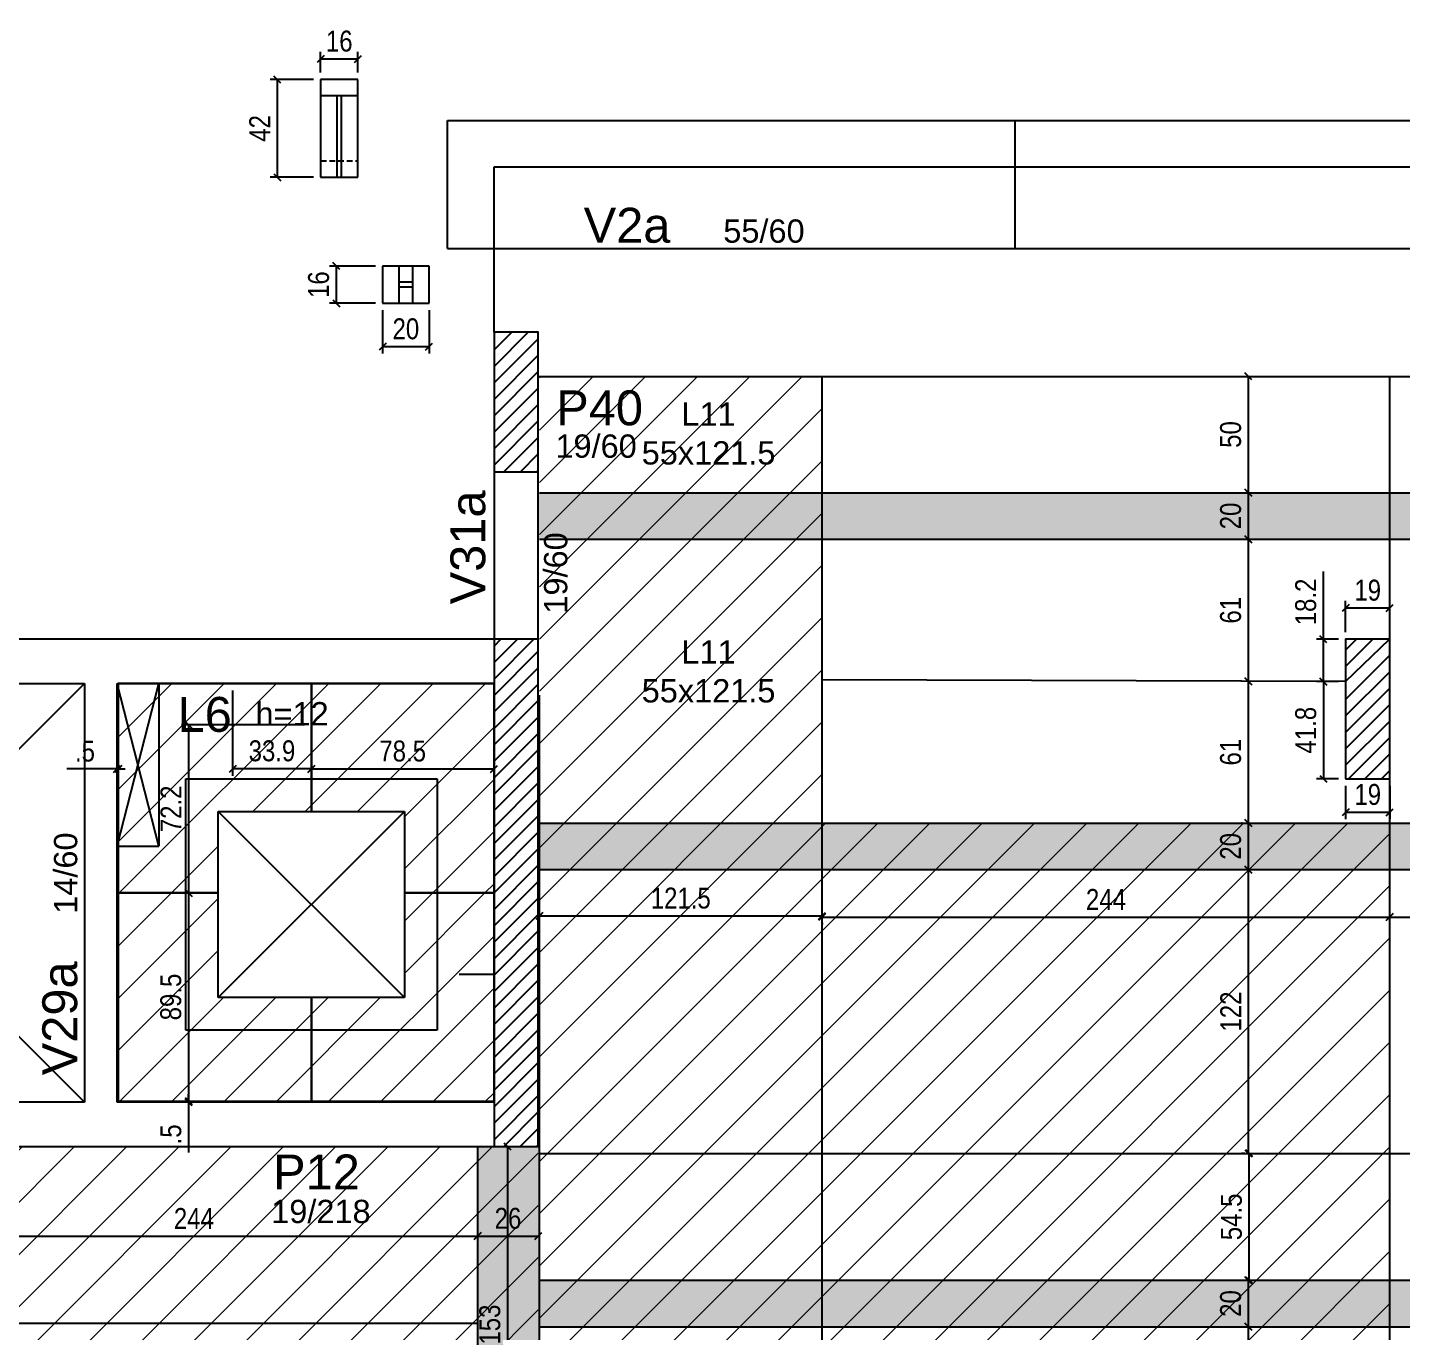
# Model space of a CAD drawing. Extents: x 2487 to 8815, y 325 to 3946.
# Drawn here: x 5592 to 6183, y 2449 to 3010 of the extents above; entities that cross this region are included whole.
import ezdxf

# ---------------------------------------------------------------- set-up
doc = ezdxf.new("R2010")
doc.units = 0
doc.linetypes.add('HIDDEN', pattern=[0.375, 0.25, -0.125])
for name, color, linetype in [('1', 1, 'Continuous'), ('2', 2, 'Continuous'), ('3', 3, 'Continuous'), ('4', 4, 'Continuous'), ('6', 6, 'Continuous'), ('AUX00', 7, 'Continuous'), ('COTA', 241, 'Continuous'), ('Painéis', 200, 'Continuous'), ('Pilares', 5, 'Continuous'), ('SARR_2.2x7', 40, 'Continuous')]:
    doc.layers.add(name, color=color, linetype=linetype)
doc.layers.add('Hachura', color=251, linetype='Continuous', lineweight=9)
doc.layers.add('REAPROVEITAMENTO', color=251, linetype='Continuous', lineweight=9)
doc.styles.add('COTA TECNICA-50', font='techl___.ttf', dxfattribs={"height": 9})
doc.styles.get("Standard").update_dxf_attribs({"font": 'arial.ttf'})
doc.dimstyles.new('COTA PAINEL-50', dxfattribs={"dimtxt": 9, "dimasz": 3, "dimexe": 3, "dimexo": 3, "dimgap": 3, "dimtad": 1, "dimdec": 1, "dimzin": 12, "dimdsep": 46, "dimtxsty": 'COTA TECNICA-50', "dimblk1": 'OBLIQUE', "dimblk2": 'OBLIQUE', "dimsah": 1, "dimcen": 0.9, "dimclrd": 4, "dimclre": 4, "dimclrt": 240, "dimadec": 1, "dimazin": 3, "dimtfac": 1, "dimtdec": 1, "dimtmove": 0, "dimatfit": 3, "dimfxl": 1, "dimtolj": 1, "dimtzin": 12, "dimarcsym": 0})
pattern_1 = [(45, (72.207, -25.243), (-11.22532, 11.22532), [])]

# ---------------------------------------------------------------- blocks, each defined once
blk = doc.blocks.new('_Oblique')
at = {"color": 0, "linetype": 'ByBlock', "lineweight": -2}
blk.add_line((-0.5, -0.5), (0.5, 0.5), dxfattribs=at)
blk = doc.blocks.new('*D354')
at = {"layer": 'COTA', "color": 4, "lineweight": -2, "transparency": 16777216}
for p, q in [((5680.26, 2724.98), (5680.26, 2688.27)), ((5714.12, 2691.27), (5680.26, 2691.27))]:
    blk.add_line(p, q, dxfattribs=at)
at = {"layer": 'Defpoints', "color": 0, "transparency": 16777216}
for p in [(5680.26, 2727.98), (5680.26, 2691.27), (5714.12, 2691.27)]:
    blk.add_point(p, dxfattribs=at)
at = {"layer": 'COTA', "color": 4, "lineweight": -2, "transparency": 16777216, "xscale": 3, "yscale": 3, "zscale": 3, "rotation": 180}
blk.add_blockref('_Oblique', (5680.26, 2691.27), dxfattribs=at)
at = {"layer": 'COTA', "color": 4, "lineweight": -2, "transparency": 16777216, "xscale": 3, "yscale": 3, "zscale": 3}
blk.add_blockref('_Oblique', (5714.12, 2691.27), dxfattribs=at)
at = {"layer": 'COTA', "color": 240, "transparency": 16777216, "insert": (5697.19, 2698.99), "char_height": 9, "attachment_point": 5, "style": 'COTA TECNICA-50'}
blk.add_mtext('\\A1;33.9', dxfattribs=at)
blk = doc.blocks.new('*D125')
at = {"layer": 'COTA', "color": 4, "lineweight": -2, "transparency": 16777216}
for p, q in [((5630.62, 2691.27), (5609.03, 2691.27)), ((5631.12, 2691.27), (5630.62, 2691.27)), ((5631.12, 2691.27), (5634.12, 2691.27))]:
    blk.add_line(p, q, dxfattribs=at)
at = {"layer": 'Defpoints', "color": 0, "transparency": 16777216}
for p in [(5630.62, 2691.27), (5630.62, 2691.27), (5631.12, 2691.27)]:
    blk.add_point(p, dxfattribs=at)
at = {"layer": 'COTA', "color": 4, "lineweight": -2, "transparency": 16777216, "xscale": 3, "yscale": 3, "zscale": 3}
blk.add_blockref('_Oblique', (5630.62, 2691.27), dxfattribs=at)
at = {"layer": 'COTA', "color": 4, "lineweight": -2, "transparency": 16777216, "xscale": 3, "yscale": 3, "zscale": 3, "rotation": 180}
blk.add_blockref('_Oblique', (5631.12, 2691.27), dxfattribs=at)
at = {"layer": 'COTA', "color": 240, "transparency": 16777216, "insert": (5616.83, 2698.87), "char_height": 9, "attachment_point": 5, "style": 'COTA TECNICA-50'}
blk.add_mtext('\\A1;.5', dxfattribs=at)
blk = doc.blocks.new('*D355')
at = {"layer": 'COTA', "color": 4, "lineweight": -2, "transparency": 16777216}
for p, q in [((5711.12, 2710.19), (5658.36, 2710.19)), ((5661.36, 2710.19), (5661.36, 2637.98))]:
    blk.add_line(p, q, dxfattribs=at)
at = {"layer": 'Defpoints', "color": 0, "transparency": 16777216}
for p in [(5714.12, 2710.19), (5661.36, 2637.98), (5661.36, 2637.98)]:
    blk.add_point(p, dxfattribs=at)
at = {"layer": 'COTA', "color": 4, "lineweight": -2, "transparency": 16777216, "xscale": 3, "yscale": 3, "zscale": 3}
for p, rotation in [((5661.36, 2710.19), 90), ((5661.36, 2637.98), 270)]:
    blk.add_blockref('_Oblique', p, dxfattribs=dict(at, rotation=rotation))
at = {"layer": 'COTA', "color": 240, "transparency": 16777216, "insert": (5653.8, 2674.09), "char_height": 9, "attachment_point": 5, "rotation": 90, "style": 'COTA TECNICA-50'}
blk.add_mtext('\\A1;72.2', dxfattribs=at)
blk = doc.blocks.new('*D356')
at = {"layer": 'COTA', "color": 4, "lineweight": -2, "transparency": 16777216}
for p, q in [((5661.36, 2637.98), (5661.36, 2548.48)), ((5660.98, 2548.48), (5664.36, 2548.48))]:
    blk.add_line(p, q, dxfattribs=at)
at = {"layer": 'Defpoints', "color": 0, "transparency": 16777216}
for p in [(5661.36, 2637.98), (5657.98, 2548.48), (5661.36, 2548.48)]:
    blk.add_point(p, dxfattribs=at)
at = {"layer": 'COTA', "color": 4, "lineweight": -2, "transparency": 16777216, "xscale": 3, "yscale": 3, "zscale": 3}
for p, rotation in [((5661.36, 2637.98), 90), ((5661.36, 2548.48), 270)]:
    blk.add_blockref('_Oblique', p, dxfattribs=dict(at, rotation=rotation))
at = {"layer": 'COTA', "color": 240, "transparency": 16777216, "insert": (5653.74, 2593.23), "char_height": 9, "attachment_point": 5, "rotation": 90, "style": 'COTA TECNICA-50'}
blk.add_mtext('\\A1;89.5', dxfattribs=at)
blk = doc.blocks.new('*D126')
at = {"layer": 'COTA', "color": 4, "lineweight": -2, "transparency": 16777216}
for p, q in [((5661.36, 2548.48), (5661.36, 2551.48)), ((5661.36, 2548.48), (5661.36, 2547.98)), ((5661.36, 2547.98), (5661.36, 2526.39))]:
    blk.add_line(p, q, dxfattribs=at)
at = {"layer": 'Defpoints', "color": 0, "transparency": 16777216}
for p in [(5661.36, 2548.48), (5661.36, 2547.98), (5661.36, 2547.98)]:
    blk.add_point(p, dxfattribs=at)
at = {"layer": 'COTA', "color": 4, "lineweight": -2, "transparency": 16777216, "xscale": 3, "yscale": 3, "zscale": 3}
for p, rotation in [((5661.36, 2548.48), 270), ((5661.36, 2547.98), 90)]:
    blk.add_blockref('_Oblique', p, dxfattribs=dict(at, rotation=rotation))
at = {"layer": 'COTA', "color": 240, "transparency": 16777216, "insert": (5653.76, 2534.19), "char_height": 9, "attachment_point": 5, "rotation": 90, "style": 'COTA TECNICA-50'}
blk.add_mtext('\\A1;.5', dxfattribs=at)
blk = doc.blocks.new('*D133')
at = {"layer": 'COTA', "color": 4, "lineweight": -2, "transparency": 16777216}
for p, q in [((5541.62, 2493.45), (5541.62, 2493.45)), ((5785.62, 2493.45), (5785.62, 2493.45)), ((5541.62, 2490.45), (5785.62, 2490.45))]:
    blk.add_line(p, q, dxfattribs=at)
at = {"layer": 'Defpoints', "color": 0, "transparency": 16777216}
for p in [(5541.62, 2490.45), (5785.62, 2490.45), (5785.62, 2490.45)]:
    blk.add_point(p, dxfattribs=at)
at = {"layer": 'COTA', "color": 4, "lineweight": -2, "transparency": 16777216, "xscale": 3, "yscale": 3, "zscale": 3, "rotation": 180}
blk.add_blockref('_Oblique', (5541.62, 2490.45), dxfattribs=at)
at = {"layer": 'COTA', "color": 4, "lineweight": -2, "transparency": 16777216, "xscale": 3, "yscale": 3, "zscale": 3}
blk.add_blockref('_Oblique', (5785.62, 2490.45), dxfattribs=at)
at = {"layer": 'COTA', "color": 240, "transparency": 16777216, "insert": (5663.62, 2498.02), "char_height": 9, "attachment_point": 5, "style": 'COTA TECNICA-50'}
blk.add_mtext('\\A1;244', dxfattribs=at)
blk = doc.blocks.new('*D135')
at = {"layer": 'COTA', "color": 4, "lineweight": -2, "transparency": 16777216}
for p, q in [((5785.62, 2493.45), (5785.62, 2493.45)), ((5811.63, 2493.45), (5811.63, 2493.45)), ((5785.62, 2490.45), (5811.63, 2490.45))]:
    blk.add_line(p, q, dxfattribs=at)
at = {"layer": 'Defpoints', "color": 0, "transparency": 16777216}
for p in [(5785.62, 2490.45), (5811.63, 2490.45), (5811.63, 2490.45)]:
    blk.add_point(p, dxfattribs=at)
at = {"layer": 'COTA', "color": 4, "lineweight": -2, "transparency": 16777216, "xscale": 3, "yscale": 3, "zscale": 3, "rotation": 180}
blk.add_blockref('_Oblique', (5785.62, 2490.45), dxfattribs=at)
at = {"layer": 'COTA', "color": 4, "lineweight": -2, "transparency": 16777216, "xscale": 3, "yscale": 3, "zscale": 3}
blk.add_blockref('_Oblique', (5811.63, 2490.45), dxfattribs=at)
at = {"layer": 'COTA', "color": 240, "transparency": 16777216, "insert": (5798.63, 2498.05), "char_height": 9, "attachment_point": 5, "style": 'COTA TECNICA-50'}
blk.add_mtext('\\A1;26', dxfattribs=at)
blk = doc.blocks.new('*D136')
at = {"layer": 'COTA', "color": 4, "lineweight": -2, "transparency": 16777216}
for p, q in [((5798.55, 2375.94), (5798.55, 2528.94)), ((5795.84, 2375.94), (5795.55, 2375.94))]:
    blk.add_line(p, q, dxfattribs=at)
at = {"layer": 'Defpoints', "color": 0, "transparency": 16777216}
for p in [(5798.55, 2528.94), (5798.55, 2528.94), (5798.84, 2375.94)]:
    blk.add_point(p, dxfattribs=at)
at = {"layer": 'COTA', "color": 4, "lineweight": -2, "transparency": 16777216, "xscale": 3, "yscale": 3, "zscale": 3}
for p, rotation in [((5798.55, 2528.94), 90), ((5798.55, 2375.94), 270)]:
    blk.add_blockref('_Oblique', p, dxfattribs=dict(at, rotation=rotation))
at = {"layer": 'COTA', "color": 240, "transparency": 16777216, "insert": (5790.85, 2452.44), "char_height": 9, "attachment_point": 5, "rotation": 90, "style": 'COTA TECNICA-50'}
blk.add_mtext('\\A1;153', dxfattribs=at)
blk = doc.blocks.new('*D139')
at = {"layer": 'COTA', "color": 4, "lineweight": -2, "transparency": 16777216}
blk.add_line((5714.12, 2691.27), (5792.62, 2691.27), dxfattribs=at)
at = {"layer": 'Defpoints', "color": 0, "transparency": 16777216}
for p in [(5714.12, 2691.27), (5792.62, 2691.27), (5792.62, 2691.27)]:
    blk.add_point(p, dxfattribs=at)
at = {"layer": 'COTA', "color": 4, "lineweight": -2, "transparency": 16777216, "xscale": 3, "yscale": 3, "zscale": 3, "rotation": 180}
blk.add_blockref('_Oblique', (5714.12, 2691.27), dxfattribs=at)
at = {"layer": 'COTA', "color": 4, "lineweight": -2, "transparency": 16777216, "xscale": 3, "yscale": 3, "zscale": 3}
blk.add_blockref('_Oblique', (5792.62, 2691.27), dxfattribs=at)
at = {"layer": 'COTA', "color": 240, "transparency": 16777216, "insert": (5753.37, 2698.89), "char_height": 9, "attachment_point": 5, "style": 'COTA TECNICA-50'}
blk.add_mtext('\\A1;78.5', dxfattribs=at)
blk = doc.blocks.new('*D110')
at = {"layer": 'COTA', "color": 4, "lineweight": -2, "transparency": 16777216}
blk.add_line((6116.82, 2329.49), (6116.82, 2451.49), dxfattribs=at)
at = {"layer": 'Defpoints', "color": 0, "transparency": 16777216}
for p in [(6116.82, 2451.49), (6116.82, 2451.49), (6116.82, 2329.49)]:
    blk.add_point(p, dxfattribs=at)
at = {"layer": 'COTA', "color": 4, "lineweight": -2, "transparency": 16777216, "xscale": 3, "yscale": 3, "zscale": 3}
for p, rotation in [((6116.82, 2451.49), 90), ((6116.82, 2329.49), 270)]:
    blk.add_blockref('_Oblique', p, dxfattribs=dict(at, rotation=rotation))
at = {"layer": 'COTA', "color": 240, "transparency": 16777216, "insert": (6109.27, 2390.49), "char_height": 9, "attachment_point": 5, "rotation": 90, "style": 'COTA TECNICA-50'}
blk.add_mtext('\\A1;122', dxfattribs=at)
blk = doc.blocks.new('*D111')
at = {"layer": 'COTA', "color": 4, "lineweight": -2, "transparency": 16777216}
for p, q in [((6116.82, 2451.49), (6116.82, 2471.49)), ((6119.69, 2471.49), (6119.82, 2471.49))]:
    blk.add_line(p, q, dxfattribs=at)
at = {"layer": 'Defpoints', "color": 0, "transparency": 16777216}
for p in [(6116.69, 2471.49), (6116.82, 2471.49), (6116.82, 2451.49)]:
    blk.add_point(p, dxfattribs=at)
at = {"layer": 'COTA', "color": 4, "lineweight": -2, "transparency": 16777216, "xscale": 3, "yscale": 3, "zscale": 3}
for p, rotation in [((6116.82, 2471.49), 90), ((6116.82, 2451.49), 270)]:
    blk.add_blockref('_Oblique', p, dxfattribs=dict(at, rotation=rotation))
at = {"layer": 'COTA', "color": 240, "transparency": 16777216, "insert": (6109.23, 2461.49), "char_height": 9, "attachment_point": 5, "rotation": 90, "style": 'COTA TECNICA-50'}
blk.add_mtext('\\A1;20', dxfattribs=at)
blk = doc.blocks.new('*D112')
at = {"layer": 'COTA', "color": 4, "lineweight": -2, "transparency": 16777216}
for p, q in [((6104.73, 2525.99), (6120.18, 2525.99)), ((6117.18, 2471.49), (6117.18, 2525.99)), ((6119.69, 2471.49), (6120.18, 2471.49))]:
    blk.add_line(p, q, dxfattribs=at)
at = {"layer": 'Defpoints', "color": 0, "transparency": 16777216}
for p in [(6101.73, 2525.99), (6117.18, 2525.99), (6116.69, 2471.49)]:
    blk.add_point(p, dxfattribs=at)
at = {"layer": 'COTA', "color": 4, "lineweight": -2, "transparency": 16777216, "xscale": 3, "yscale": 3, "zscale": 3}
for p, rotation in [((6117.18, 2525.99), 90), ((6117.18, 2471.49), 270)]:
    blk.add_blockref('_Oblique', p, dxfattribs=dict(at, rotation=rotation))
at = {"layer": 'COTA', "color": 240, "transparency": 16777216, "insert": (6109.58, 2498.74), "char_height": 9, "attachment_point": 5, "rotation": 90, "style": 'COTA TECNICA-50'}
blk.add_mtext('\\A1;54.5', dxfattribs=at)
blk = doc.blocks.new('*D113')
at = {"layer": 'COTA', "color": 4, "lineweight": -2, "transparency": 16777216}
for p, q in [((6116.82, 2525.99), (6116.82, 2647.99)), ((6119.57, 2647.99), (6119.82, 2647.99)), ((6115.31, 2525.99), (6113.82, 2525.99))]:
    blk.add_line(p, q, dxfattribs=at)
at = {"layer": 'Defpoints', "color": 0, "transparency": 16777216}
for p in [(6116.57, 2647.99), (6116.82, 2647.99), (6118.31, 2525.99)]:
    blk.add_point(p, dxfattribs=at)
at = {"layer": 'COTA', "color": 4, "lineweight": -2, "transparency": 16777216, "xscale": 3, "yscale": 3, "zscale": 3}
for p, rotation in [((6116.82, 2647.99), 90), ((6116.82, 2525.99), 270)]:
    blk.add_blockref('_Oblique', p, dxfattribs=dict(at, rotation=rotation))
at = {"layer": 'COTA', "color": 240, "transparency": 16777216, "insert": (6109.27, 2586.99), "char_height": 9, "attachment_point": 5, "rotation": 90, "style": 'COTA TECNICA-50'}
blk.add_mtext('\\A1;122', dxfattribs=at)
blk = doc.blocks.new('*D114')
at = {"layer": 'COTA', "color": 4, "lineweight": -2, "transparency": 16777216}
for p, q in [((6114.27, 2667.99), (6113.82, 2667.99)), ((6116.82, 2647.99), (6116.82, 2667.99)), ((6119.57, 2647.99), (6119.82, 2647.99))]:
    blk.add_line(p, q, dxfattribs=at)
at = {"layer": 'Defpoints', "color": 0, "transparency": 16777216}
for p in [(6116.82, 2667.99), (6117.27, 2667.99), (6116.57, 2647.99)]:
    blk.add_point(p, dxfattribs=at)
at = {"layer": 'COTA', "color": 4, "lineweight": -2, "transparency": 16777216, "xscale": 3, "yscale": 3, "zscale": 3}
for p, rotation in [((6116.82, 2667.99), 90), ((6116.82, 2647.99), 270)]:
    blk.add_blockref('_Oblique', p, dxfattribs=dict(at, rotation=rotation))
at = {"layer": 'COTA', "color": 240, "transparency": 16777216, "insert": (6109.23, 2657.99), "char_height": 9, "attachment_point": 5, "rotation": 90, "style": 'COTA TECNICA-50'}
blk.add_mtext('\\A1;20', dxfattribs=at)
blk = doc.blocks.new('*D117')
at = {"layer": 'COTA', "color": 4, "lineweight": -2, "transparency": 16777216}
blk.add_line((5812.12, 2628.1), (5933.62, 2628.1), dxfattribs=at)
at = {"layer": 'Defpoints', "color": 0, "transparency": 16777216}
for p in [(5812.12, 2628.1), (5933.62, 2628.1), (5933.62, 2628.1)]:
    blk.add_point(p, dxfattribs=at)
at = {"layer": 'COTA', "color": 4, "lineweight": -2, "transparency": 16777216, "xscale": 3, "yscale": 3, "zscale": 3, "rotation": 180}
blk.add_blockref('_Oblique', (5812.12, 2628.1), dxfattribs=at)
at = {"layer": 'COTA', "color": 4, "lineweight": -2, "transparency": 16777216, "xscale": 3, "yscale": 3, "zscale": 3}
blk.add_blockref('_Oblique', (5933.62, 2628.1), dxfattribs=at)
at = {"layer": 'COTA', "color": 240, "transparency": 16777216, "insert": (5872.87, 2635.7), "char_height": 9, "attachment_point": 5, "style": 'COTA TECNICA-50'}
blk.add_mtext('\\A1;121.5', dxfattribs=at)
blk = doc.blocks.new('*D118')
at = {"layer": 'COTA', "color": 4, "lineweight": -2, "transparency": 16777216}
for p, q in [((5933.62, 2627.6), (6177.62, 2627.6)), ((5933.62, 2625.1), (5933.62, 2624.6))]:
    blk.add_line(p, q, dxfattribs=at)
at = {"layer": 'Defpoints', "color": 0, "transparency": 16777216}
for p in [(5933.62, 2628.1), (6177.62, 2627.6), (6177.62, 2627.6)]:
    blk.add_point(p, dxfattribs=at)
at = {"layer": 'COTA', "color": 4, "lineweight": -2, "transparency": 16777216, "xscale": 3, "yscale": 3, "zscale": 3, "rotation": 180}
blk.add_blockref('_Oblique', (5933.62, 2627.6), dxfattribs=at)
at = {"layer": 'COTA', "color": 4, "lineweight": -2, "transparency": 16777216, "xscale": 3, "yscale": 3, "zscale": 3}
blk.add_blockref('_Oblique', (6177.62, 2627.6), dxfattribs=at)
at = {"layer": 'COTA', "color": 240, "transparency": 16777216, "insert": (6055.62, 2635.17), "char_height": 9, "attachment_point": 5, "style": 'COTA TECNICA-50'}
blk.add_mtext('\\A1;244', dxfattribs=at)
blk = doc.blocks.new('*D119')
at = {"layer": 'COTA', "color": 4, "lineweight": -2, "transparency": 16777216}
blk.add_line((6177.62, 2627.6), (6298.61, 2627.6), dxfattribs=at)
at = {"layer": 'Defpoints', "color": 0, "transparency": 16777216}
for p in [(6177.62, 2627.6), (6298.61, 2627.6), (6298.61, 2627.6)]:
    blk.add_point(p, dxfattribs=at)
at = {"layer": 'COTA', "color": 4, "lineweight": -2, "transparency": 16777216, "xscale": 3, "yscale": 3, "zscale": 3, "rotation": 180}
blk.add_blockref('_Oblique', (6177.62, 2627.6), dxfattribs=at)
at = {"layer": 'COTA', "color": 4, "lineweight": -2, "transparency": 16777216, "xscale": 3, "yscale": 3, "zscale": 3}
blk.add_blockref('_Oblique', (6298.61, 2627.6), dxfattribs=at)
at = {"layer": 'COTA', "color": 240, "transparency": 16777216, "insert": (6238.11, 2635.16), "char_height": 9, "attachment_point": 5, "style": 'COTA TECNICA-50'}
blk.add_mtext('\\A1;121', dxfattribs=at)
blk = doc.blocks.new('*D263')
at = {"layer": 'COTA', "color": 4, "lineweight": -2, "transparency": 16777216}
for p, q in [((5715.11, 2987.56), (5696.48, 2987.56)), ((5699.48, 2987.56), (5699.48, 2945.56)), ((5715.11, 2945.56), (5696.48, 2945.56))]:
    blk.add_line(p, q, dxfattribs=at)
at = {"layer": 'Defpoints', "color": 0, "transparency": 16777216}
for p in [(5718.11, 2987.56), (5699.48, 2945.56), (5718.11, 2945.56)]:
    blk.add_point(p, dxfattribs=at)
at = {"layer": 'COTA', "color": 4, "lineweight": -2, "transparency": 16777216, "xscale": 3, "yscale": 3, "zscale": 3}
for p, rotation in [((5699.48, 2987.56), 90), ((5699.48, 2945.56), 270)]:
    blk.add_blockref('_Oblique', p, dxfattribs=dict(at, rotation=rotation))
at = {"layer": 'COTA', "color": 240, "transparency": 16777216, "insert": (5691.92, 2966.56), "char_height": 9, "attachment_point": 5, "rotation": 90, "style": 'COTA TECNICA-50'}
blk.add_mtext('\\A1;42', dxfattribs=at)
blk = doc.blocks.new('*D264')
at = {"layer": 'COTA', "color": 4, "lineweight": -2, "transparency": 16777216}
for p, q in [((5718.11, 2990.56), (5718.11, 2999.44)), ((5718.11, 2996.44), (5734.11, 2996.44)), ((5734.11, 2990.56), (5734.11, 2999.44))]:
    blk.add_line(p, q, dxfattribs=at)
at = {"layer": 'Defpoints', "color": 0, "transparency": 16777216}
for p in [(5734.11, 2996.44), (5718.11, 2987.56), (5734.11, 2987.56)]:
    blk.add_point(p, dxfattribs=at)
at = {"layer": 'COTA', "color": 4, "lineweight": -2, "transparency": 16777216, "xscale": 3, "yscale": 3, "zscale": 3, "rotation": 180}
blk.add_blockref('_Oblique', (5718.11, 2996.44), dxfattribs=at)
at = {"layer": 'COTA', "color": 4, "lineweight": -2, "transparency": 16777216, "xscale": 3, "yscale": 3, "zscale": 3}
blk.add_blockref('_Oblique', (5734.11, 2996.44), dxfattribs=at)
at = {"layer": 'COTA', "color": 240, "transparency": 16777216, "insert": (5726.11, 3004.03), "char_height": 9, "attachment_point": 5, "style": 'COTA TECNICA-50'}
blk.add_mtext('\\A1;16', dxfattribs=at)
blk = doc.blocks.new('*D265')
at = {"layer": 'COTA', "color": 4, "lineweight": -2, "transparency": 16777216}
for p, q in [((5744.74, 2888.41), (5744.74, 2869.78)), ((5764.74, 2888.41), (5764.74, 2869.78)), ((5744.74, 2872.78), (5764.74, 2872.78))]:
    blk.add_line(p, q, dxfattribs=at)
at = {"layer": 'Defpoints', "color": 0, "transparency": 16777216}
for p in [(5744.74, 2891.41), (5764.74, 2891.41), (5764.74, 2872.78)]:
    blk.add_point(p, dxfattribs=at)
at = {"layer": 'COTA', "color": 4, "lineweight": -2, "transparency": 16777216, "xscale": 3, "yscale": 3, "zscale": 3, "rotation": 180}
blk.add_blockref('_Oblique', (5744.74, 2872.78), dxfattribs=at)
at = {"layer": 'COTA', "color": 4, "lineweight": -2, "transparency": 16777216, "xscale": 3, "yscale": 3, "zscale": 3}
blk.add_blockref('_Oblique', (5764.74, 2872.78), dxfattribs=at)
at = {"layer": 'COTA', "color": 240, "transparency": 16777216, "insert": (5754.74, 2880.37), "char_height": 9, "attachment_point": 5, "style": 'COTA TECNICA-50'}
blk.add_mtext('\\A1;20', dxfattribs=at)
blk = doc.blocks.new('*D266')
at = {"layer": 'COTA', "color": 4, "lineweight": -2, "transparency": 16777216}
for p, q in [((5741.74, 2907.41), (5721.86, 2907.41)), ((5724.86, 2891.41), (5724.86, 2907.41)), ((5741.74, 2891.41), (5721.86, 2891.41))]:
    blk.add_line(p, q, dxfattribs=at)
at = {"layer": 'Defpoints', "color": 0, "transparency": 16777216}
for p in [(5724.86, 2907.41), (5744.74, 2907.41), (5744.74, 2891.41)]:
    blk.add_point(p, dxfattribs=at)
at = {"layer": 'COTA', "color": 4, "lineweight": -2, "transparency": 16777216, "xscale": 3, "yscale": 3, "zscale": 3}
for p, rotation in [((5724.86, 2907.41), 90), ((5724.86, 2891.41), 270)]:
    blk.add_blockref('_Oblique', p, dxfattribs=dict(at, rotation=rotation))
at = {"layer": 'COTA', "color": 240, "transparency": 16777216, "insert": (5717.27, 2899.41), "char_height": 9, "attachment_point": 5, "rotation": 90, "style": 'COTA TECNICA-50'}
blk.add_mtext('\\A1;16', dxfattribs=at)
blk = doc.blocks.new('*D330')
at = {"layer": 'COTA', "color": 4, "lineweight": -2, "transparency": 16777216}
blk.add_line((6116.82, 2789.99), (6116.82, 2809.99), dxfattribs=at)
at = {"layer": 'Defpoints', "color": 0, "transparency": 16777216}
for p in [(6116.82, 2809.99), (6116.82, 2809.99), (6116.82, 2789.99)]:
    blk.add_point(p, dxfattribs=at)
at = {"layer": 'COTA', "color": 4, "lineweight": -2, "transparency": 16777216, "xscale": 3, "yscale": 3, "zscale": 3}
for p, rotation in [((6116.82, 2809.99), 90), ((6116.82, 2789.99), 270)]:
    blk.add_blockref('_Oblique', p, dxfattribs=dict(at, rotation=rotation))
at = {"layer": 'COTA', "color": 240, "transparency": 16777216, "insert": (6109.23, 2799.99), "char_height": 9, "attachment_point": 5, "rotation": 90, "style": 'COTA TECNICA-50'}
blk.add_mtext('\\A1;20', dxfattribs=at)
blk = doc.blocks.new('*D331')
at = {"layer": 'COTA', "color": 4, "lineweight": -2, "transparency": 16777216}
for p, q in [((6113.82, 2860), (6113.82, 2860)), ((6116.82, 2809.99), (6116.82, 2860))]:
    blk.add_line(p, q, dxfattribs=at)
at = {"layer": 'Defpoints', "color": 0, "transparency": 16777216}
for p in [(6116.82, 2860), (6116.82, 2860), (6116.82, 2809.99)]:
    blk.add_point(p, dxfattribs=at)
at = {"layer": 'COTA', "color": 4, "lineweight": -2, "transparency": 16777216, "xscale": 3, "yscale": 3, "zscale": 3}
for p, rotation in [((6116.82, 2860), 90), ((6116.82, 2809.99), 270)]:
    blk.add_blockref('_Oblique', p, dxfattribs=dict(at, rotation=rotation))
at = {"layer": 'COTA', "color": 240, "transparency": 16777216, "insert": (6109.23, 2835), "char_height": 9, "attachment_point": 5, "rotation": 90, "style": 'COTA TECNICA-50'}
blk.add_mtext('\\A1;50', dxfattribs=at)
blk = doc.blocks.new('*D332')
at = {"layer": 'COTA', "color": 4, "lineweight": -2, "transparency": 16777216}
for p, q in [((6158.62, 2750), (6158.62, 2763.46)), ((6158.62, 2760.46), (6177.62, 2760.46)), ((6177.62, 2750), (6177.62, 2763.46))]:
    blk.add_line(p, q, dxfattribs=at)
at = {"layer": 'Defpoints', "color": 0, "transparency": 16777216}
for p in [(6177.62, 2760.46), (6158.62, 2747), (6177.62, 2747)]:
    blk.add_point(p, dxfattribs=at)
at = {"layer": 'COTA', "color": 4, "lineweight": -2, "transparency": 16777216, "xscale": 3, "yscale": 3, "zscale": 3, "rotation": 180}
blk.add_blockref('_Oblique', (6158.62, 2760.46), dxfattribs=at)
at = {"layer": 'COTA', "color": 4, "lineweight": -2, "transparency": 16777216, "xscale": 3, "yscale": 3, "zscale": 3}
blk.add_blockref('_Oblique', (6177.62, 2760.46), dxfattribs=at)
at = {"layer": 'COTA', "color": 240, "transparency": 16777216, "insert": (6168.12, 2768.03), "char_height": 9, "attachment_point": 5, "style": 'COTA TECNICA-50'}
blk.add_mtext('\\A1;19', dxfattribs=at)
blk = doc.blocks.new('*D333')
at = {"layer": 'COTA', "color": 4, "lineweight": -2, "transparency": 16777216}
for p, q in [((6149.09, 2747), (6149.09, 2776.05)), ((6155.62, 2747), (6146.09, 2747)), ((6149.09, 2728.8), (6149.09, 2747)), ((6155.62, 2728.8), (6146.09, 2728.8))]:
    blk.add_line(p, q, dxfattribs=at)
at = {"layer": 'Defpoints', "color": 0, "transparency": 16777216}
for p in [(6149.09, 2747), (6158.62, 2747), (6158.62, 2728.8)]:
    blk.add_point(p, dxfattribs=at)
at = {"layer": 'COTA', "color": 4, "lineweight": -2, "transparency": 16777216, "xscale": 3, "yscale": 3, "zscale": 3}
for p, rotation in [((6149.09, 2747), 90), ((6149.09, 2728.8), 270)]:
    blk.add_blockref('_Oblique', p, dxfattribs=dict(at, rotation=rotation))
at = {"layer": 'COTA', "color": 240, "transparency": 16777216, "insert": (6141.51, 2763.03), "char_height": 9, "attachment_point": 5, "rotation": 90, "style": 'COTA TECNICA-50'}
blk.add_mtext('\\A1;18.2', dxfattribs=at)
blk = doc.blocks.new('*D334')
at = {"layer": 'COTA', "color": 4, "lineweight": -2, "transparency": 16777216}
for p, q in [((6155.62, 2728.8), (6146.09, 2728.8)), ((6149.09, 2728.8), (6149.09, 2687)), ((6155.62, 2687), (6146.09, 2687))]:
    blk.add_line(p, q, dxfattribs=at)
at = {"layer": 'Defpoints', "color": 0, "transparency": 16777216}
for p in [(6158.62, 2728.8), (6149.09, 2687), (6158.62, 2687)]:
    blk.add_point(p, dxfattribs=at)
at = {"layer": 'COTA', "color": 4, "lineweight": -2, "transparency": 16777216, "xscale": 3, "yscale": 3, "zscale": 3}
for p, rotation in [((6149.09, 2728.8), 90), ((6149.09, 2687), 270)]:
    blk.add_blockref('_Oblique', p, dxfattribs=dict(at, rotation=rotation))
at = {"layer": 'COTA', "color": 240, "transparency": 16777216, "insert": (6141.51, 2707.9), "char_height": 9, "attachment_point": 5, "rotation": 90, "style": 'COTA TECNICA-50'}
blk.add_mtext('\\A1;41.8', dxfattribs=at)
blk = doc.blocks.new('*D335')
at = {"layer": 'COTA', "color": 4, "lineweight": -2, "transparency": 16777216}
for p, q in [((6158.62, 2684), (6158.62, 2669.66)), ((6177.62, 2684), (6177.62, 2669.66)), ((6158.62, 2672.66), (6177.62, 2672.66))]:
    blk.add_line(p, q, dxfattribs=at)
at = {"layer": 'Defpoints', "color": 0, "transparency": 16777216}
for p in [(6158.62, 2687), (6177.62, 2687), (6177.62, 2672.66)]:
    blk.add_point(p, dxfattribs=at)
at = {"layer": 'COTA', "color": 4, "lineweight": -2, "transparency": 16777216, "xscale": 3, "yscale": 3, "zscale": 3, "rotation": 180}
blk.add_blockref('_Oblique', (6158.62, 2672.66), dxfattribs=at)
at = {"layer": 'COTA', "color": 4, "lineweight": -2, "transparency": 16777216, "xscale": 3, "yscale": 3, "zscale": 3}
blk.add_blockref('_Oblique', (6177.62, 2672.66), dxfattribs=at)
at = {"layer": 'COTA', "color": 240, "transparency": 16777216, "insert": (6168.12, 2680.24), "char_height": 9, "attachment_point": 5, "style": 'COTA TECNICA-50'}
blk.add_mtext('\\A1;19', dxfattribs=at)
blk = doc.blocks.new('*D336')
at = {"layer": 'COTA', "color": 4, "lineweight": -2, "transparency": 16777216}
for p, q in [((6114.04, 2728.94), (6113.82, 2728.94)), ((6116.82, 2667.99), (6116.82, 2728.94))]:
    blk.add_line(p, q, dxfattribs=at)
at = {"layer": 'Defpoints', "color": 0, "transparency": 16777216}
for p in [(6116.82, 2728.94), (6117.04, 2728.94), (6116.82, 2667.99)]:
    blk.add_point(p, dxfattribs=at)
at = {"layer": 'COTA', "color": 4, "lineweight": -2, "transparency": 16777216, "xscale": 3, "yscale": 3, "zscale": 3}
for p, rotation in [((6116.82, 2728.94), 90), ((6116.82, 2667.99), 270)]:
    blk.add_blockref('_Oblique', p, dxfattribs=dict(at, rotation=rotation))
at = {"layer": 'COTA', "color": 240, "transparency": 16777216, "insert": (6109.23, 2698.47), "char_height": 9, "attachment_point": 5, "rotation": 90, "style": 'COTA TECNICA-50'}
blk.add_mtext('\\A1;61', dxfattribs=at)
blk = doc.blocks.new('*D337')
at = {"layer": 'COTA', "color": 4, "lineweight": -2, "transparency": 16777216}
for p, q in [((6116.82, 2728.94), (6116.82, 2789.99)), ((6119.82, 2789.99), (6119.82, 2789.99)), ((6119.82, 2728.94), (6119.82, 2728.94))]:
    blk.add_line(p, q, dxfattribs=at)
at = {"layer": 'Defpoints', "color": 0, "transparency": 16777216}
for p in [(6116.82, 2789.99), (6116.82, 2789.99), (6116.82, 2728.94)]:
    blk.add_point(p, dxfattribs=at)
at = {"layer": 'COTA', "color": 4, "lineweight": -2, "transparency": 16777216, "xscale": 3, "yscale": 3, "zscale": 3}
for p, rotation in [((6116.82, 2789.99), 90), ((6116.82, 2728.94), 270)]:
    blk.add_blockref('_Oblique', p, dxfattribs=dict(at, rotation=rotation))
at = {"layer": 'COTA', "color": 240, "transparency": 16777216, "insert": (6109.23, 2759.47), "char_height": 9, "attachment_point": 5, "rotation": 90, "style": 'COTA TECNICA-50'}
blk.add_mtext('\\A1;61', dxfattribs=at)

msp = doc.modelspace()

# ---------------------------------------------------------------- hatches: boundary and pattern name
at = {"layer": 'Hachura', "linetype": 'ByBlock'}
h = msp.add_hatch(color=256, dxfattribs=at)
h.dxf.hatch_style = 1
h.paths.add_polyline_path([(6725.61, 2789.97), (6725.61, 2810), (5811.62, 2810), (5811.62, 2789.97)])
h = msp.add_hatch(color=256, dxfattribs=at)
h.dxf.hatch_style = 1
h.paths.add_polyline_path([(6298.61, 2647.95), (6298.61, 2667.99), (5812.12, 2667.99), (5812.12, 2647.95)])
h = msp.add_hatch(color=256, dxfattribs=at)
h.dxf.hatch_style = 1
h.paths.add_polyline_path([(5811.62, 2376), (5785.62, 2376), (5785.62, 2529), (5811.62, 2529)])
h = msp.add_hatch(color=256, dxfattribs=at)
h.dxf.hatch_style = 1
h.paths.add_polyline_path([(6298.61, 2451.45), (6298.61, 2471.49), (5812.12, 2471.49), (5812.12, 2451.45)])
h.paths.add_polyline_path([(7505.33, 2451.45), (7505.18, 2451.58), (7505.25, 2451.45)])
at = {"layer": 'REAPROVEITAMENTO', "linetype": 'ByBlock'}
h = msp.add_hatch(dxfattribs=at)
h.set_pattern_fill('ANSI31', color=256, scale=5, style=2)
h.set_pattern_definition([(45, (1186.486, -778.467), (-11.22532, 11.22532), [])])
h.paths.add_polyline_path([(6177.62, 2667.99), (5933.62, 2667.99), (5933.62, 2860), (5812.12, 2860), (5812.12, 2045.49), (6177.62, 2045.49)])
h = msp.add_hatch(dxfattribs=at)
h.set_pattern_fill('ANSI31', color=256, scale=5, style=2)
h.set_pattern_definition(pattern_1)
h.paths.add_polyline_path([(5674.12, 2637.98), (5674.12, 2673), (5754.12, 2673), (5754.12, 2637.98), (5792.62, 2637.98), (5792.62, 2727.98), (5631.12, 2727.98), (5631.12, 2637.98)])
h = msp.add_hatch(dxfattribs=at)
h.set_pattern_fill('ANSI31', color=256, scale=5, style=2)
h.set_pattern_definition(pattern_1)
h.paths.add_polyline_path([(5674.12, 2593), (5674.12, 2637.98), (5631.12, 2637.98), (5631.12, 2548.48), (5792.62, 2548.48), (5792.62, 2637.98), (5754.12, 2637.98), (5754.12, 2593)])
h.paths.add_polyline_path([(5709.14, 2637.98), (5714.12, 2633), (5714.12, 2633), (5714.12, 2633), (5719.1, 2637.98)])
h = msp.add_hatch(dxfattribs=at)
h.set_pattern_fill('ANSI31', color=256, scale=5, style=2)
h.set_pattern_definition([(45, (72.21, -25.282), (-11.22532, 11.22532), [])])
h.paths.add_polyline_path([(5811.62, 2528.94), (5626.13, 2528.94), (5242.63, 2528.94), (5242.63, 2376.44), (5811.62, 2376.44)])
h.paths.add_polyline_path([(5584.21, 2399.1), (5584.21, 2430.79), (5565.69, 2430.79), (5565.69, 2399.1)], flags=16)

# ---------------------------------------------------------------- linework, layer by layer
at = {"layer": '1', "color": 3, "linetype": 'Continuous'}
for p, q in [((5792.62, 2879), (5792.63, 2950)), ((5792.63, 2950), (7988.13, 2950)), ((5792.63, 2950), (5792.63, 2950)), ((5792.63, 2950), (5792.63, 2950)), ((5792.63, 2950), (5792.63, 2950)), ((5792.63, 2915), (7953.12, 2915)), ((5792.63, 2915), (5792.63, 2915)), ((5792.63, 2915), (5792.63, 2915))]:
    msp.add_line(p, q, dxfattribs=at)
at = {"layer": '1', "color": 8, "linetype": 'Continuous'}
for p, q in [((5792.62, 2864.25), (5807.37, 2879)), ((5792.62, 2871.32), (5800.3, 2879)), ((5792.62, 2878.39), (5793.23, 2879)), ((5792.62, 2879), (5792.62, 2879)), ((5792.62, 2879), (5792.62, 2879)), ((5792.62, 2857.18), (5811.62, 2876.18)), ((5811.62, 2879), (5811.62, 2879)), ((5811.62, 2879), (5811.62, 2879)), ((5792.62, 2850.11), (5811.62, 2869.11)), ((5792.62, 2843.03), (5811.62, 2862.03)), ((5792.62, 2835.96), (5811.62, 2854.96)), ((5792.62, 2828.89), (5811.62, 2847.89)), ((5802.12, 2849), (5802.12, 2849)), ((5792.62, 2821.82), (5811.62, 2840.82)), ((5796.87, 2819), (5811.62, 2833.75)), ((5803.94, 2819), (5811.62, 2826.68)), ((5792.62, 2819), (5792.62, 2819)), ((5792.62, 2819), (5792.62, 2819)), ((5811.01, 2819), (5811.62, 2819.61)), ((5811.62, 2819), (5811.62, 2819)), ((5811.62, 2819), (5811.62, 2819)), ((5792.62, 2729.9), (5809.72, 2747)), ((5792.62, 2736.97), (5802.65, 2747)), ((5792.62, 2744.04), (5795.58, 2747)), ((5792.62, 2747), (5792.62, 2747)), ((5811.62, 2747), (5811.62, 2747)), ((5811.62, 2747), (5811.62, 2747)), ((5811.62, 2747), (5811.62, 2747)), ((6158.62, 2728.8), (6177.42, 2747)), ((6158.62, 2735.27), (6170.35, 2747)), ((6158.62, 2742.34), (6163.28, 2747)), ((6158.62, 2747), (6158.62, 2747)), ((6158.62, 2747), (6158.62, 2747)), ((5792.62, 2722.83), (5811.62, 2741.83)), ((6158.62, 2721.13), (6177.62, 2740.13)), ((5792.62, 2715.75), (5811.62, 2734.75)), ((6158.62, 2714.05), (6177.62, 2733.05)), ((5792.58, 2728), (5792.58, 2728)), ((5792.58, 2728), (5792.58, 2728)), ((5792.62, 2728), (5792.62, 2728)), ((5792.62, 2708.68), (5811.62, 2727.68)), ((6158.62, 2706.98), (6177.62, 2725.98)), ((5792.62, 2701.61), (5811.62, 2720.61)), ((6158.62, 2699.91), (6177.62, 2718.91)), ((6168.12, 2717), (6168.12, 2717)), ((5792.62, 2694.54), (5811.62, 2713.54)), ((6158.62, 2692.84), (6177.62, 2711.84)), ((5792.62, 2687.47), (5811.62, 2706.47)), ((6159.85, 2687), (6177.62, 2704.77)), ((5792.62, 2680.4), (5811.62, 2699.4)), ((5811.62, 2702.06), (5811.62, 2702.06)), ((6166.92, 2687), (6177.62, 2697.7)), ((5792.62, 2673.33), (5811.62, 2692.33)), ((6158.62, 2687), (6158.62, 2687)), ((6158.62, 2687), (6158.62, 2687)), ((6158.62, 2687), (6158.62, 2687)), ((6173.99, 2687), (6177.62, 2690.63)), ((6177.62, 2687), (6177.62, 2687)), ((5792.62, 2666.26), (5811.62, 2685.26)), ((5792.62, 2659.19), (5811.62, 2678.19)), ((5792.62, 2652.12), (5811.62, 2671.12)), ((5792.62, 2645.04), (5811.62, 2664.04)), ((5792.62, 2637.97), (5811.62, 2656.97)), ((5792.62, 2630.9), (5811.62, 2649.9)), ((5792.62, 2623.83), (5811.62, 2642.83)), ((5792.62, 2616.76), (5811.62, 2635.76)), ((5802.12, 2638), (5802.12, 2638)), ((5792.62, 2609.69), (5811.62, 2628.69)), ((5792.62, 2602.62), (5811.62, 2621.62)), ((5792.62, 2595.55), (5811.62, 2614.55)), ((5792.62, 2588.48), (5811.62, 2607.48)), ((5792.58, 2603), (5792.58, 2603)), ((5792.62, 2581.4), (5811.62, 2600.4)), ((5792.62, 2574.33), (5811.62, 2593.33)), ((5792.62, 2567.26), (5811.62, 2586.26)), ((5792.62, 2560.19), (5811.62, 2579.19)), ((5792.62, 2553.12), (5811.62, 2572.12)), ((5792.62, 2546.05), (5811.62, 2565.05)), ((5792.62, 2538.98), (5811.62, 2557.98)), ((5792.62, 2531.91), (5811.62, 2550.91)), ((5796.79, 2529), (5811.62, 2543.84)), ((5803.86, 2529), (5811.62, 2536.77)), ((5810.93, 2529), (5811.62, 2529.69)), ((5811.62, 2529), (5811.62, 2529)), ((5811.62, 2529), (5811.62, 2529)), ((5811.62, 2529), (5811.62, 2529)), ((5811.62, 2529), (5811.62, 2529))]:
    msp.add_line(p, q, dxfattribs=at)
at = {"layer": '1', "linetype": 'Continuous'}
for p, q in [((5908.41, 2860), (5908.41, 2860)), ((5908.41, 2860), (5908.41, 2860)), ((5630.62, 2728), (5630.62, 2728)), ((5630.62, 2728), (5630.62, 2728)), ((5648.62, 2728), (5648.62, 2728)), ((5777.58, 2728), (5777.58, 2728)), ((5660.12, 2687), (5768.12, 2687)), ((5660.12, 2579), (5660.12, 2687)), ((5768.12, 2687), (5768.12, 2579)), ((5768.12, 2687), (5768.12, 2687)), ((5768.12, 2687), (5768.12, 2687)), ((5674.12, 2673), (5754.12, 2673)), ((5674.12, 2593), (5674.12, 2673)), ((5754.12, 2673), (5754.12, 2593)), ((5754.12, 2673), (5754.12, 2673)), ((5754.12, 2673), (5754.12, 2673)), ((5630.62, 2658), (5630.62, 2658)), ((5754.12, 2593), (5674.12, 2593)), ((5768.12, 2579), (5660.12, 2579)), ((5660.12, 2579), (5660.12, 2579)), ((5660.12, 2579), (5660.12, 2579)), ((5768.12, 2579), (5768.12, 2579)), ((5768.12, 2579), (5768.12, 2579)), ((5768.12, 2579), (5768.12, 2579)), ((5768.12, 2579), (5768.12, 2579)), ((5630.62, 2556.43), (5630.62, 2549.51))]:
    msp.add_line(p, q, dxfattribs=at)
at = {"layer": '1', "color": 3, "linetype": 'Continuous'}
for points in [[(5811.62, 2860), (6259.12, 2860)], [(5792.62, 2819), (5792.62, 2747)], [(5811.62, 2747), (5811.62, 2819)], [(5623.62, 2747), (5429.62, 2747)], [(5792.62, 2747), (5623.62, 2747)], [(5436.62, 2728), (5616.62, 2728)], [(5616.62, 2728), (5616.62, 2548)], [(5630.62, 2728), (5792.62, 2728)], [(5630.62, 2548), (5630.62, 2728)], [(5616.62, 2548), (5436.62, 2548)], [(5792.62, 2548), (5630.62, 2548)], [(5429.62, 2529), (5623.62, 2529)], [(5623.62, 2529), (5792.62, 2529)]]:
    msp.add_lwpolyline(points, dxfattribs=at)
at = {"layer": '2', "linetype": 'Continuous'}
for p, q in [((5436.62, 2548), (5616.62, 2728)), ((5436.62, 2728), (5616.62, 2548)), ((5648.62, 2658), (5630.62, 2728)), ((5630.62, 2658), (5648.62, 2728)), ((5648.62, 2728), (5648.62, 2658)), ((5674.12, 2593), (5754.12, 2673)), ((5754.12, 2593), (5674.12, 2673)), ((5630.62, 2658), (5648.62, 2658)), ((5777.58, 2603), (5792.58, 2603))]:
    msp.add_line(p, q, dxfattribs=at)
at = {"layer": 'Painéis'}
for p, q in [((5734.11, 2987.56), (5718.11, 2987.56)), ((5718.11, 2987.56), (5718.11, 2945.56)), ((5734.11, 2945.56), (5734.11, 2987.56)), ((5772.63, 2915), (5772.63, 2970)), ((5772.63, 2970), (8008.13, 2970)), ((6016.62, 2915), (6016.62, 2970)), ((5718.11, 2945.56), (5734.11, 2945.56)), ((5772.63, 2915), (5792.63, 2915)), ((5764.74, 2907.41), (5744.74, 2907.41)), ((5744.74, 2907.41), (5744.74, 2891.41)), ((5764.74, 2891.41), (5764.74, 2907.41)), ((5744.74, 2891.41), (5764.74, 2891.41)), ((5933.62, 2045.49), (5933.62, 2860)), ((6177.62, 2045.49), (6177.62, 2860)), ((5812.12, 2809.99), (6298.61, 2809.99)), ((5812.12, 2789.99), (6298.61, 2789.99)), ((6158.62, 2728.8), (5933.62, 2729.59)), ((5812.12, 2045.49), (5812.12, 2723.01)), ((5812.12, 2667.99), (6298.61, 2667.99)), ((5812.12, 2647.99), (6298.61, 2647.99)), ((5785.62, 2376), (5785.62, 2529)), ((5812.12, 2525.99), (6298.61, 2525.99)), ((5812.12, 2471.49), (6298.61, 2471.49)), ((5785.62, 2452.89), (5242.63, 2452.89)), ((5812.12, 2451.49), (6298.61, 2451.49))]:
    msp.add_line(p, q, dxfattribs=at)
for points in [[(5714.12, 2673), (5714.12, 2727.98), (5631.12, 2727.98), (5631.12, 2637.98), (5674.12, 2637.98)], [(5754.12, 2637.98), (5792.62, 2637.98), (5792.62, 2727.98), (5714.12, 2727.98), (5714.12, 2673)], [(5674.12, 2637.98), (5631.12, 2637.98), (5631.12, 2548.48), (5714.12, 2548.48), (5714.12, 2593)], [(5714.12, 2593), (5714.12, 2548.48), (5792.62, 2548.48), (5792.62, 2637.98), (5754.12, 2637.98)], [(5714.12, 2633), (5714.12, 2633)], [(5714.12, 2633), (5714.12, 2633)]]:
    msp.add_lwpolyline(points, dxfattribs=at)
at = {"layer": 'Pilares', "linetype": 'Continuous'}
for points in [[(5792.62, 2819), (5811.62, 2819), (5811.62, 2879), (5792.62, 2879), (5792.62, 2819)], [(5792.62, 2529), (5811.62, 2529), (5811.62, 2747), (5792.62, 2747), (5792.62, 2529)], [(6158.62, 2687), (6177.62, 2687), (6177.62, 2747), (6158.62, 2747), (6158.62, 2687)]]:
    msp.add_lwpolyline(points, dxfattribs=at)
at = {"layer": 'SARR_2.2x7', "linetype": 'Continuous'}
for p, q in [((5734.11, 2980.56), (5718.11, 2980.56)), ((5725.11, 2980.56), (5725.11, 2945.56)), ((5727.11, 2945.56), (5727.11, 2980.56)), ((5751.74, 2907.41), (5751.74, 2891.41)), ((5757.74, 2891.41), (5757.74, 2907.41)), ((5757.74, 2900.41), (5751.74, 2900.41)), ((5751.74, 2898.41), (5757.74, 2898.41))]:
    msp.add_line(p, q, dxfattribs=at)
at = {"layer": 'SARR_2.2x7', "linetype": 'HIDDEN', "ltscale": 10}
msp.add_line((5718.11, 2952.56), (5734.11, 2952.56), dxfattribs=at)

# ---------------------------------------------------------------- texts
at = {"layer": '3', "color": 2, "linetype": 'Continuous'}
for s, rotation, p in [('55/60', 359.99999, (5891.16, 2917.44)), ('19/60', 90, (5824.12, 2758)), ('14/60', 90, (5613.5, 2629))]:
    msp.add_text(s, height=10, rotation=rotation, dxfattribs=at).set_placement(p)
for s, p in [('19/60', (5819.01, 2825.02)), ('h=12', (5690.1, 2709.98)), ('19/218', (5696.87, 2496.06))]:
    msp.add_text(s, height=10, dxfattribs=at).set_placement(p)
at = {"layer": '4', "linetype": 'Continuous'}
for s, rotation, p in [('V2a', 359.99999, (5831.16, 2917.44)), ('V31a', 90, (5788.87, 2762)), ('V29a', 90, (5613.48, 2559.59))]:
    msp.add_text(s, height=15, rotation=rotation, dxfattribs=at).set_placement(p)
msp.add_text('L6', height=15, dxfattribs=at).set_placement((5656.62, 2707.19))
at = {"layer": '6', "color": 4, "linetype": 'Continuous'}
for s, p in [('P40', (5819.37, 2838.95)), ('P12', (5697.68, 2510.52))]:
    msp.add_text(s, height=15, dxfattribs=at).set_placement(p)
at = {"layer": 'AUX00', "char_height": 10, "attachment_point": 1}
for insert in [(5842.03, 2848.77), (5842.03, 2746.51)]:
    msp.add_mtext_dynamic_manual_height_columns('\\A1;\\pxqc;L11^J55x121.5', width=85.5945, gutter_width=12.5, heights=[52.58], dxfattribs=dict(at, insert=insert))

# ---------------------------------------------------------------- dimensions: what is measured, and where the dimension line sits
at = {"layer": 'COTA'}
for base, p1, p2, angle, picture, middle in [((5734.11, 2996.44), (5718.11, 2987.56), (5734.11, 2987.56), 180, '*D264', (5726.11, 3004.03)), ((5699.48, 2945.56), (5718.11, 2987.56), (5718.11, 2945.56), 90, '*D263', (5691.92, 2966.56)), ((5724.86, 2907.41), (5744.74, 2891.41), (5744.74, 2907.41), 270, '*D266', (5717.27, 2899.41)), ((5764.74, 2872.78), (5744.74, 2891.41), (5764.74, 2891.41), 180, '*D265', (5754.74, 2880.37)), ((6116.82, 2860), (6116.82, 2809.99), (6116.82, 2860), 90, '*D331', (6109.23, 2835)), ((6116.82, 2809.99), (6116.82, 2789.99), (6116.82, 2809.99), 90, '*D330', (6109.23, 2799.99)), ((6116.8237, 2789.9891), (6116.823, 2728.9438), (6116.823, 2789.9891), 90, '*D337', (6109.2316, 2759.4664)), ((6149.09, 2747), (6158.62, 2728.8), (6158.62, 2747), 90, '*D333', (6141.51, 2763.03)), ((6116.8237, 2728.943), (6116.8237, 2667.9891), (6117.0363, 2728.943), 90, '*D336', (6109.2316, 2698.4661)), ((6149.09, 2687), (6158.62, 2728.8), (6158.62, 2687), 90, '*D334', (6141.51, 2707.9)), ((5661.36, 2637.98), (5714.12, 2710.19), (5661.36, 2637.98), 90, '*D355', (5653.8, 2674.09)), ((5661.36, 2548.48), (5661.36, 2637.98), (5657.98, 2548.48), 90, '*D356', (5653.74, 2593.23)), ((5661.36, 2547.98), (5661.36, 2548.48), (5661.36, 2547.98), 90, '*D126', (5653.76, 2534.19)), ((5798.55, 2528.94), (5798.84, 2375.94), (5798.55, 2528.94), 90, '*D136', (5790.85, 2452.44)), ((6116.82, 2451.49), (6116.82, 2329.49), (6116.82, 2451.49), 90, '*D110', (6109.27, 2390.49))]:
    dim = msp.add_linear_dim(base=base, p1=p1, p2=p2, angle=angle, dimstyle='COTA PAINEL-50', dxfattribs=at)
    dim.commit()
    dim.dimension.update_dxf_attribs({"geometry": picture, "text_midpoint": middle})
for base, p1, p2, picture, middle in [((6177.62, 2760.46), (6158.62, 2747), (6177.62, 2747), '*D332', (6168.12, 2768.03)), ((5680.26, 2691.27), (5714.12, 2691.27), (5680.26, 2727.98), '*D354', (5697.19, 2698.99)), ((5630.62, 2691.27), (5631.12, 2691.27), (5630.62, 2691.27), '*D125', (5616.83, 2698.87)), ((5792.62, 2691.27), (5714.12, 2691.27), (5792.62, 2691.27), '*D139', (5753.37, 2698.89)), ((6177.62, 2672.66), (6158.62, 2687), (6177.62, 2687), '*D335', (6168.12, 2680.24)), ((5933.62, 2628.1), (5812.12, 2628.1), (5933.62, 2628.1), '*D117', (5872.87, 2635.7)), ((5785.62, 2490.45), (5541.62, 2490.45), (5785.62, 2490.45), '*D133', (5663.62, 2498.02)), ((5811.63, 2490.45), (5785.62, 2490.45), (5811.63, 2490.45), '*D135', (5798.63, 2498.05))]:
    dim = msp.add_linear_dim(base=base, p1=p1, p2=p2, dimstyle='COTA PAINEL-50', dxfattribs=at)
    dim.commit()
    dim.dimension.update_dxf_attribs({"geometry": picture, "text_midpoint": middle})
for base, p1, p2, picture, middle in [((6116.82, 2667.99), (6116.57, 2647.99), (6117.27, 2667.99), '*D114', (6109.23, 2657.99)), ((6116.82, 2647.99), (6118.31, 2525.99), (6116.57, 2647.99), '*D113', (6109.27, 2586.99)), ((6117.18, 2525.99), (6116.69, 2471.49), (6101.73, 2525.99), '*D112', (6109.58, 2498.74)), ((6116.82, 2471.49), (6116.82, 2451.49), (6116.69, 2471.49), '*D111', (6109.23, 2461.49))]:
    dim = msp.add_linear_dim(base=base, p1=p1, p2=p2, angle=90, dimstyle='COTA PAINEL-50', override={"dimtmove": 1}, dxfattribs=at)
    dim.commit()
    dim.dimension.update_dxf_attribs({"geometry": picture, "text_midpoint": middle})
for base, p1, p2, picture, middle in [((6177.62, 2627.6), (5933.62, 2628.1), (6177.62, 2627.6), '*D118', (6055.62, 2635.17)), ((6298.61, 2627.6), (6177.62, 2627.6), (6298.61, 2627.6), '*D119', (6238.11, 2635.16))]:
    dim = msp.add_linear_dim(base=base, p1=p1, p2=p2, dimstyle='COTA PAINEL-50', override={"dimtmove": 1}, dxfattribs=at)
    dim.commit()
    dim.dimension.update_dxf_attribs({"geometry": picture, "text_midpoint": middle})

doc.saveas('drawing.dxf')
